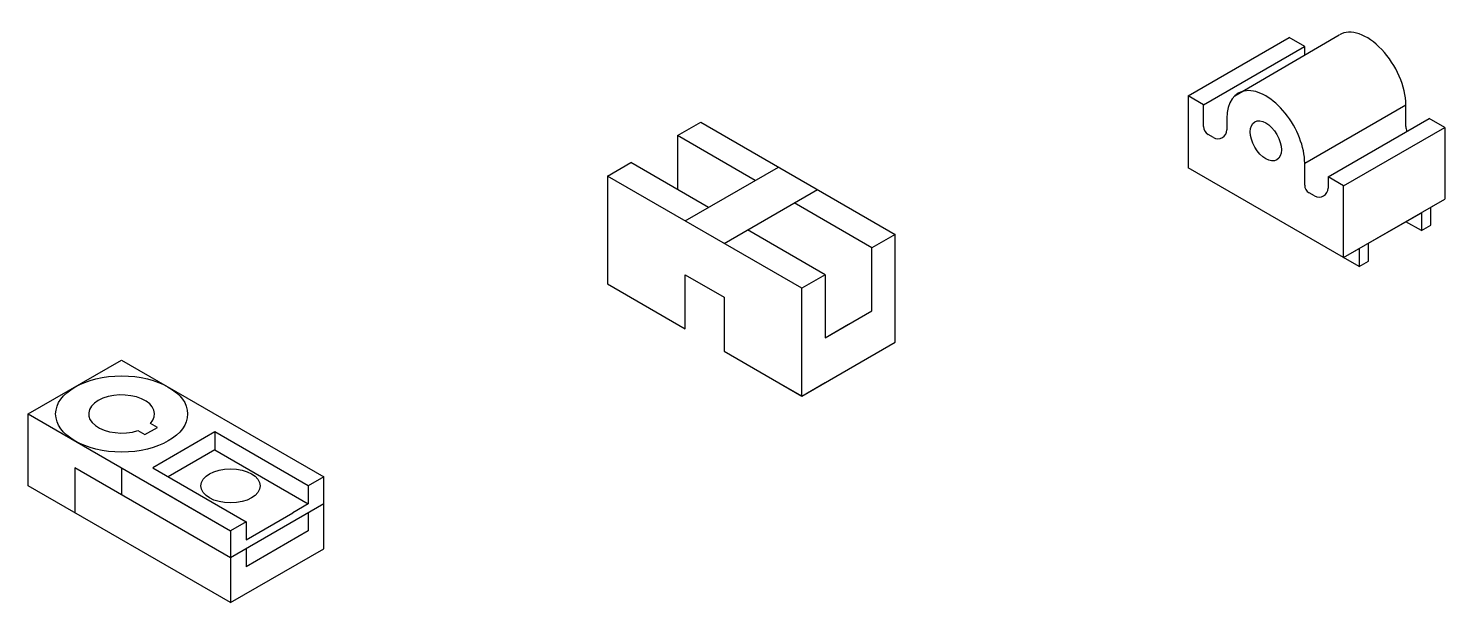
# Model space of a CAD drawing. Header units: millimetres. Extents: x 222 to 1010, y 49 to 369.
import ezdxf

# ---------------------------------------------------------------- set-up
doc = ezdxf.new("R2010")
doc.units = ezdxf.units.MM
doc.header["$MEASUREMENT"] = 0

msp = doc.modelspace()

# ---------------------------------------------------------------- linework, layer by layer
for p, q in [((867.32, 331.35), (923.61, 363.85)), ((893.42, 331.47), (951.56, 365.35)), ((932.27, 358.85), (923.61, 363.85)), ((875.98, 326.35), (932.14, 358.78)), ((932.27, 354.1), (932.27, 358.85)), ((875.98, 326.35), (867.32, 331.35)), ((867.32, 331.35), (867.32, 291.35)), ((875.98, 314.24), (875.98, 326.35)), ((932.27, 293.85), (988.56, 326.35)), ((988.56, 314.24), (988.56, 326.35)), ((583.01, 309.26), (596, 316.76)), ((596, 316.76), (704.25, 254.26)), ((888.97, 318.85), (888.97, 312.51)), ((945.26, 286.35), (1001.55, 318.85)), ((1010.21, 313.85), (1001.55, 318.85)), ((626.31, 284.26), (583.01, 309.26)), ((583.09, 309.31), (583.09, 279.21)), ((881.47, 308.18), (878.48, 309.91)), ((927.5, 312.27), (927.5, 312.27)), ((953.92, 281.35), (1010.21, 313.85)), ((1010.21, 313.85), (1010.21, 273.85)), ((544.04, 286.76), (557.03, 294.26)), ((600.33, 269.26), (557.03, 294.26)), ((932.27, 281.74), (932.27, 293.85)), ((652.29, 224.26), (544.04, 286.76)), ((544.04, 286.76), (544.04, 226.76)), ((587.34, 261.76), (639.3, 291.76)), ((953.92, 241.35), (867.32, 291.35)), ((953.92, 281.35), (945.26, 286.35)), ((945.26, 286.35), (945.26, 280.01)), ((608.99, 249.26), (660.95, 279.26)), ((937.76, 275.68), (934.77, 277.41)), ((953.92, 241.35), (953.92, 281.35)), ((691.26, 246.76), (647.96, 271.76)), ((953.92, 241.35), (1010.21, 273.85)), ((1002.42, 269.35), (1010.21, 273.85)), ((1002.42, 259.35), (1002.42, 269.35)), ((967.78, 249.35), (997.22, 266.35)), ((997.22, 256.35), (988.56, 261.35)), ((997.22, 266.35), (997.22, 256.35)), ((665.28, 231.76), (621.98, 256.76)), ((704.25, 254.26), (691.26, 246.76)), ((704.25, 194.26), (704.25, 254.26)), ((997.22, 256.35), (1002.42, 259.35)), ((691.26, 211.76), (691.26, 246.76)), ((953.92, 241.35), (953.92, 251.35)), ((953.92, 241.35), (962.58, 246.35)), ((953.92, 241.35), (962.58, 246.35)), ((962.58, 246.35), (962.58, 236.35)), ((967.78, 239.35), (967.78, 249.35)), ((962.58, 236.35), (953.92, 241.35)), ((962.58, 236.35), (967.78, 239.35)), ((587.34, 201.76), (587.34, 231.76)), ((587.34, 231.76), (608.99, 219.26)), ((665.28, 231.76), (652.29, 224.26)), ((665.28, 231.76), (665.28, 196.76)), ((544.04, 226.76), (587.34, 201.76)), ((652.29, 164.26), (652.29, 224.26)), ((608.99, 219.26), (608.99, 189.26)), ((665.28, 196.76), (691.26, 211.76)), ((665.28, 196.76), (678.27, 204.26)), ((608.99, 189.26), (652.29, 164.26)), ((652.29, 164.26), (704.25, 194.26)), ((221.66, 154.32), (273.62, 184.32)), ((273.62, 184.32), (386.2, 119.32)), ((652.29, 164.26), (630.64, 176.76)), ((652.29, 164.26), (665.28, 171.76)), ((221.66, 114.32), (221.66, 154.32)), ((221.66, 154.32), (334.24, 89.32)), ((282.68, 145.09), (286.61, 142.82)), ((286.61, 142.82), (293.54, 146.82)), ((293.54, 146.82), (289.61, 149.09)), ((325.58, 144.32), (290.94, 124.32)), ((377.54, 114.32), (325.58, 144.32)), ((325.58, 144.32), (325.58, 134.32)), ((325.58, 134.32), (299.6, 119.32)), ((325.58, 134.32), (377.54, 104.32)), ((334.24, 74.32), (247.64, 124.32)), ((247.64, 124.32), (247.64, 99.32)), ((273.62, 124.32), (273.62, 109.32)), ((290.94, 124.32), (342.9, 94.32)), ((386.2, 119.32), (377.54, 114.32)), ((386.2, 79.32), (386.2, 119.32)), ((334.24, 49.32), (221.66, 114.32)), ((290.94, 114.32), (334.24, 89.32)), ((377.54, 114.32), (377.54, 104.32)), ((386.2, 104.32), (334.24, 74.32)), ((377.54, 104.32), (368.88, 99.32)), ((342.9, 84.32), (368.88, 99.32)), ((377.54, 99.32), (377.54, 89.32)), ((342.9, 94.32), (334.24, 89.32)), ((334.24, 89.32), (334.24, 49.32)), ((342.9, 94.32), (342.9, 84.32)), ((377.54, 89.32), (342.9, 69.32)), ((334.24, 49.32), (386.2, 79.32)), ((342.9, 79.32), (342.9, 69.32))]:
    msp.add_line(p, q)
for centre, start, end in [((880.98, 314.24), 180, 240), ((883.97, 312.51), 240, 0), ((993.56, 314.24), 180, 210), ((937.27, 281.74), 180, 240), ((940.26, 280.01), 240, 0)]:
    msp.add_arc(centre, 5, start, end)
for centre, major_axis, start_param, end_param in [((966.91, 338.85), (15.31, -26.52), 0.785398, 3.1439), ((910.62, 306.35), (15.31, -26.52), 0.785398, 3.926991), ((273.62, 154.32), (-18.37, 0), 2.626127, 8.369447)]:
    msp.add_ellipse(centre, major_axis=major_axis, ratio=0.57735, start_param=start_param, end_param=end_param)
for centre, major_axis in [((910.62, 306.35), (6.12, -10.61)), ((273.62, 154.32), (-36.74, 0)), ((334.24, 114.32), (-16.47, 0))]:
    msp.add_ellipse(centre, major_axis=major_axis, ratio=0.57735)

doc.saveas('drawing.dxf')
